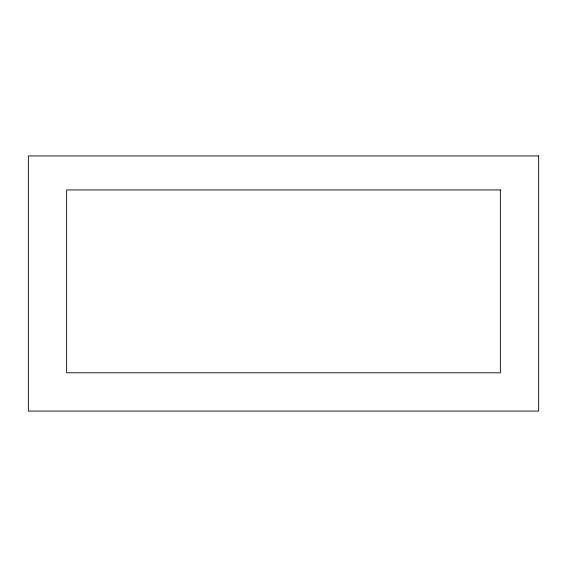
<?xml version="1.0" encoding="UTF-8"?>
<svg xmlns="http://www.w3.org/2000/svg" width="567" height="567" viewBox="0 0 567 567"><rect width="100%" height="100%" fill="white"/><g stroke="black" fill="none" stroke-linecap="round" stroke-linejoin="round"><path stroke-width="0.85" d="M538.65 155.925L28.35 155.925L28.35 411.075L538.65 411.075L538.65 155.925M500.377 189.945L66.623 189.945L66.623 372.803L500.377 372.803L500.377 189.945"/></g></svg>
